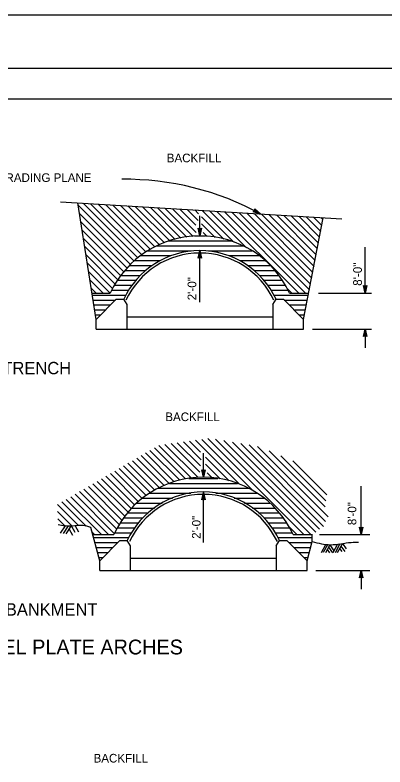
# Model space of a CAD drawing. Extents: x -894 to 866, y -472 to 714.
# Drawn here: x -532 to -233, y 104 to 714 of the extents above; entities that cross this region are included whole.
import ezdxf

# ---------------------------------------------------------------- set-up
doc = ezdxf.new("R2010")
doc.units = 0
for name, color, linetype in [('border_PLOTTING-ELEMENTS', 7, 'Continuous'), ('border_rw_22x34_Cut_Lines', 7, 'Continuous'), ('border_SHEET', 7, 'Continuous'), ('rd_EARTHWORK', 7, 'Continuous'), ('rd_EARTHWORK-anno', 7, 'Continuous'), ('rd_MISC', 7, 'Continuous')]:
    doc.layers.add(name, color=color, linetype=linetype)

msp = doc.modelspace()

# ---------------------------------------------------------------- linework, layer by layer
at = {"layer": 'border_PLOTTING-ELEMENTS'}
for points in [[(-894.04, -472.44), (865.96, -472.44), (865.96, 713.56), (-894.04, 713.56)], [(-864.04, 670.56), (835.96, 670.56), (835.96, -429.44), (-864.04, -429.44)]]:
    msp.add_lwpolyline(points, close=True, dxfattribs=at)
at = {"layer": 'border_rw_22x34_Cut_Lines'}
msp.add_lwpolyline([(-864.04, 670.56), (835.96, 670.56), (835.96, -429.44), (-864.04, -429.44)], close=True, dxfattribs=at)
at = {"layer": 'border_SHEET'}
msp.add_line((-814.04, 645.56), (810.96, 645.56), dxfattribs=at)
at = {"layer": 'rd_EARTHWORK'}
for p, q in [((-495.57, 562.14), (-267.62, 548.33)), ((-466.55, 466.87), (-481.51, 561.29)), ((-298.59, 466.84), (-282.58, 549.24)), ((-470.04, 488.23), (-455.25, 488.23)), ((-309.99, 488.23), (-294.26, 488.23)), ((-466.62, 466.92), (-450.36, 483.19)), ((-450.36, 483.19), (-444.36, 483.19)), ((-441.62, 478.92), (-444.36, 483.19)), ((-323.62, 478.92), (-320.88, 483.19)), ((-320.88, 483.19), (-314.88, 483.19)), ((-298.62, 466.92), (-314.88, 483.19)), ((-441.62, 458.92), (-441.62, 478.92)), ((-323.62, 478.92), (-323.62, 458.92)), ((-466.62, 458.92), (-466.62, 466.92)), ((-441.6, 468.92), (-323.61, 468.92)), ((-298.62, 458.92), (-298.62, 466.92)), ((-466.62, 458.92), (-298.62, 458.92)), ((-463.77, 271.31), (-470.99, 298.26)), ((-469.56, 292.61), (-452.39, 292.61)), ((-307.14, 292.61), (-291.47, 292.61)), ((-291.59, 286.9), (-291.59, 292.61)), ((-463.77, 271.31), (-447.5, 287.58)), ((-447.5, 287.58), (-441.5, 287.58)), ((-438.77, 283.31), (-441.5, 287.58)), ((-320.77, 283.31), (-318.03, 287.58)), ((-318.03, 287.58), (-312.03, 287.58)), ((-295.77, 271.31), (-312.03, 287.58)), ((-295.77, 271.31), (-291.59, 286.9)), ((-438.77, 263.31), (-438.77, 283.31)), ((-320.77, 283.31), (-320.77, 263.31)), ((-463.77, 263.31), (-463.77, 271.31)), ((-438.75, 273.31), (-320.77, 273.31)), ((-295.77, 263.31), (-295.77, 271.31)), ((-463.77, 263.31), (-295.77, 263.31))]:
    msp.add_line(p, q, dxfattribs=at)
for centre, radius in [((-382.62, 454.63), 80.02), ((-382.62, 454.63), 68.02), ((-382.62, 454.63), 66.02), ((-379.77, 259.02), 80.02), ((-379.77, 259.02), 68.02), ((-379.77, 259.02), 66.02)]:
    msp.add_arc(centre, radius, 24.82664, 155.17336, dxfattribs=at)
for points in [[(-470.97, 298.32), (-477.39, 299.84), (-486.08, 299.27), (-497.5, 300.26)], [(-291.6, 286.85), (-276.73, 284.26), (-259.95, 286.14), (-254.05, 286.33)]]:
    msp.add_spline(points, degree=3, dxfattribs=at)
at = {"layer": 'rd_EARTHWORK-anno'}
for p, q in [((-339.39, 554.04), (-338.06, 554.83)), ((-337.13, 554.33), (-338.32, 554.67)), ((-338.06, 554.83), (-338.13, 556.39)), ((-338.13, 556.39), (-338.13, 556.39)), ((-338.13, 556.39), (-333.48, 552.36)), ((-338.11, 555.97), (-334.7, 553.01)), ((-338.08, 555.15), (-337.13, 554.33)), ((-338.07, 555.54), (-335.91, 553.67)), ((-382.64, 534.69), (-382.64, 550.8)), ((-333.48, 552.36), (-339.39, 554.04)), ((-339.39, 554.04), (-339.39, 554.04)), ((-334.71, 553.02), (-339.02, 554.24)), ((-335.91, 553.67), (-338.7, 554.46)), ((-333.48, 552.36), (-333.48, 552.36)), ((-382.64, 534.69), (-383.97, 540.69)), ((-383.97, 540.69), (-383.97, 540.69)), ((-383.97, 540.69), (-382.64, 539.89)), ((-382.64, 536.08), (-383.61, 540.45)), ((-382.64, 537.45), (-383.26, 540.28)), ((-382.64, 538.83), (-382.9, 540.04)), ((-382.64, 539.89), (-381.3, 540.69)), ((-381.3, 540.69), (-382.64, 534.69)), ((-381.66, 540.47), (-382.64, 536.07)), ((-382.02, 540.24), (-382.64, 537.45)), ((-382.36, 540.06), (-382.64, 538.83)), ((-381.3, 540.69), (-381.3, 540.69)), ((-382.64, 534.69), (-382.64, 534.69)), ((-248.62, 488.23), (-248.62, 525.55)), ((-383.98, 516.6), (-382.64, 522.6)), ((-383.62, 516.82), (-382.64, 521.22)), ((-383.26, 517.05), (-382.64, 519.84)), ((-382.92, 517.23), (-382.64, 518.46)), ((-382.64, 480.89), (-382.64, 522.6)), ((-382.64, 522.6), (-382.64, 522.6)), ((-382.64, 522.6), (-381.31, 516.6)), ((-382.64, 521.21), (-381.67, 516.83)), ((-382.64, 519.84), (-382.02, 517.01)), ((-382.64, 518.46), (-382.37, 517.25)), ((-382.64, 517.4), (-383.98, 516.6)), ((-383.98, 516.6), (-383.98, 516.6)), ((-381.31, 516.6), (-382.64, 517.4)), ((-381.31, 516.6), (-381.31, 516.6)), ((-248.62, 488.23), (-249.95, 494.23)), ((-249.95, 494.23), (-249.95, 494.23)), ((-249.95, 494.23), (-248.62, 493.43)), ((-248.62, 489.62), (-249.59, 493.99)), ((-248.62, 490.99), (-249.25, 493.81)), ((-248.62, 493.43), (-247.28, 494.23)), ((-247.28, 494.23), (-248.62, 488.23)), ((-247.64, 494.01), (-248.62, 489.61)), ((-248, 493.78), (-248.62, 490.99)), ((-247.28, 494.23), (-247.28, 494.23)), ((-286.55, 488.23), (-243.62, 488.23)), ((-248.62, 492.37), (-248.89, 493.58)), ((-248.34, 493.6), (-248.62, 492.37)), ((-248.62, 488.23), (-248.62, 488.23)), ((-291.4, 458.92), (-243.62, 458.92)), ((-249.96, 452.92), (-248.62, 458.92)), ((-249.61, 453.14), (-248.62, 457.54)), ((-248.62, 458.92), (-248.62, 458.92)), ((-248.62, 458.92), (-247.29, 452.92)), ((-248.62, 458.92), (-248.62, 443.92)), ((-248.62, 457.53), (-247.65, 453.16)), ((-248.62, 453.72), (-249.96, 452.92)), ((-249.96, 452.92), (-249.96, 452.92)), ((-249.25, 453.37), (-248.62, 456.16)), ((-248.9, 453.55), (-248.62, 454.78)), ((-248.62, 456.16), (-248, 453.34)), ((-248.62, 454.78), (-248.36, 453.57)), ((-247.29, 452.92), (-248.62, 453.72)), ((-247.29, 452.92), (-247.29, 452.92)), ((-379.77, 339.03), (-379.77, 358.38)), ((-379.77, 339.03), (-381.1, 345.03)), ((-381.1, 345.03), (-381.1, 345.03)), ((-381.1, 345.03), (-379.77, 344.23)), ((-379.77, 340.42), (-380.74, 344.8)), ((-379.77, 341.79), (-380.39, 344.62)), ((-379.76, 343.18), (-380.03, 344.38)), ((-379.77, 344.23), (-378.43, 345.03)), ((-378.43, 345.03), (-379.77, 339.03)), ((-378.78, 344.82), (-379.77, 340.41)), ((-379.14, 344.58), (-379.77, 341.79)), ((-379.49, 344.41), (-379.76, 343.18)), ((-378.43, 345.03), (-378.43, 345.03)), ((-379.77, 339.03), (-379.77, 339.03)), ((-251.87, 292.61), (-251.87, 331.6)), ((-381.11, 320.7), (-379.77, 326.7)), ((-380.75, 320.91), (-379.77, 325.32)), ((-380.39, 321.15), (-379.77, 323.93)), ((-379.77, 286), (-379.77, 326.7)), ((-379.77, 326.7), (-379.77, 326.7)), ((-379.77, 326.7), (-378.44, 320.7)), ((-379.77, 323.93), (-379.14, 321.11)), ((-379.76, 325.31), (-378.8, 320.93)), ((-379.77, 321.5), (-381.11, 320.7)), ((-381.11, 320.7), (-381.11, 320.7)), ((-380.05, 321.32), (-379.77, 322.55)), ((-379.77, 322.55), (-379.5, 321.34)), ((-378.44, 320.7), (-379.77, 321.5)), ((-378.44, 320.7), (-378.44, 320.7)), ((-285.7, 292.61), (-245.02, 292.61)), ((-251.87, 292.61), (-253.2, 298.61)), ((-253.2, 298.61), (-253.2, 298.61)), ((-253.2, 298.61), (-251.87, 297.81)), ((-251.87, 294.01), (-252.84, 298.38)), ((-251.87, 295.38), (-252.49, 298.2)), ((-251.87, 296.76), (-252.13, 297.97)), ((-251.87, 297.81), (-250.53, 298.61)), ((-250.53, 298.61), (-251.87, 292.61)), ((-250.89, 298.4), (-251.87, 293.99)), ((-251.25, 298.16), (-251.87, 295.38)), ((-251.59, 297.99), (-251.87, 296.76)), ((-251.87, 292.61), (-251.87, 292.61)), ((-250.53, 298.61), (-250.53, 298.61)), ((-288.53, 263.31), (-245.02, 263.31)), ((-253.21, 257.31), (-251.87, 263.31)), ((-251.87, 263.31), (-251.87, 263.31)), ((-251.87, 263.31), (-250.54, 257.31)), ((-251.87, 263.31), (-251.87, 248.31)), ((-251.87, 258.11), (-253.21, 257.31)), ((-253.21, 257.31), (-253.21, 257.31)), ((-252.85, 257.53), (-251.87, 261.93)), ((-252.49, 257.76), (-251.87, 260.55)), ((-252.15, 257.94), (-251.87, 259.17)), ((-251.87, 261.92), (-250.9, 257.55)), ((-251.87, 260.55), (-251.25, 257.72)), ((-251.87, 259.17), (-251.61, 257.96)), ((-250.54, 257.31), (-251.87, 258.11)), ((-250.54, 257.31), (-250.54, 257.31))]:
    msp.add_line(p, q, dxfattribs=at)
msp.add_arc((-443.45, 351.22), 229.24, 61.33254, 90.60928, dxfattribs=at)
at = {"layer": 'rd_MISC'}
for p, q in [((-491.73, 299.69), (-495.79, 293.6)), ((-489.46, 299.48), (-493.51, 293.39)), ((-487.18, 299.27), (-491.24, 293.18)), ((-486.79, 299.26), (-483.98, 294.43)), ((-483.69, 299.47), (-480.88, 294.63)), ((-488.65, 296.78), (-485.84, 291.95)), ((-280.83, 284.22), (-284.34, 277.8)), ((-279.13, 284.28), (-282.64, 277.87)), ((-277.36, 284.22), (-280.91, 277.73)), ((-279.42, 280.5), (-277.51, 277.78)), ((-278.41, 282.35), (-275.19, 277.77)), ((-277.36, 284.22), (-273.99, 279.43)), ((-271.09, 284.74), (-274.88, 277.81)), ((-269.08, 285.02), (-273.05, 277.76)), ((-267.17, 285.25), (-271.3, 277.71)), ((-269.37, 281.13), (-267.64, 278.67)), ((-268.29, 283.14), (-265.16, 278.69)), ((-267.17, 285.25), (-264.04, 280.8))]:
    msp.add_line(p, q, dxfattribs=at)
for points in [[(-432.83, 516.67), (-477.18, 561.02)], [(-435.9, 514.09), (-481.21, 559.4)], [(-429.61, 519.12), (-471.16, 560.66)], [(-426.26, 521.42), (-465.13, 560.29)], [(-422.75, 523.57), (-459.11, 559.93)], [(-419.08, 525.56), (-453.09, 559.56)], [(-415.25, 527.38), (-447.07, 559.2)], [(-411.25, 529.04), (-441.05, 558.84)], [(-407.06, 530.51), (-435.03, 558.47)], [(-402.67, 531.77), (-429.01, 558.11)], [(-398.06, 532.82), (-422.98, 557.74)], [(-393.2, 533.62), (-416.96, 557.38)], [(-388.06, 534.13), (-410.94, 557.01)], [(-385.67, 537.4), (-404.88, 556.61)], [(-385.84, 543.22), (-398.9, 556.28)], [(-383.97, 547.01), (-392.88, 555.92)], [(-383.78, 552.48), (-386.85, 555.55)], [(-355.09, 529.44), (-380.83, 555.19)], [(-344.86, 524.88), (-374.81, 554.83)], [(-438.82, 511.35), (-480.16, 552.69)], [(-363.24, 531.94), (-381.37, 550.07)], [(-302.56, 488.23), (-368.79, 554.46)], [(-296.9, 488.23), (-362.77, 554.1)], [(-293.77, 490.76), (-356.75, 553.73)], [(-292.86, 495.51), (-350.73, 553.37)], [(-291.96, 500.25), (-344.7, 553)], [(-291.05, 505), (-338.68, 552.64)], [(-290.14, 509.75), (-332.66, 552.27)], [(-289.23, 514.5), (-326.64, 551.91)], [(-288.32, 519.25), (-320.62, 551.54)], [(-287.41, 523.99), (-314.6, 551.18)], [(-286.5, 528.74), (-308.58, 550.81)], [(-285.59, 533.49), (-302.55, 550.45)], [(-284.69, 538.24), (-296.53, 550.08)], [(-283.78, 542.98), (-290.51, 549.72)], [(-282.87, 547.73), (-284.49, 549.36)], [(-441.61, 508.48), (-479.1, 545.98)], [(-370.32, 533.37), (-381.28, 544.33)], [(-444.25, 505.47), (-478.05, 539.27)], [(-376.71, 534.09), (-379.97, 537.36)], [(-446.76, 502.32), (-477, 532.56)], [(-407.97, 530.56), (-357.26, 530.56)], [(-387.09, 534.56), (-378.06, 534.56)], [(-382.66, 534.39), (-382.72, 534.45)], [(-449.11, 499.01), (-475.94, 525.85)], [(-417.75, 526.56), (-347.49, 526.56)], [(-451.31, 495.56), (-474.89, 519.14)], [(-430.79, 518.56), (-406.57, 518.56)], [(-424.97, 522.56), (-389.67, 522.56)], [(-375.59, 522.56), (-340.28, 522.56)], [(-358.68, 518.56), (-334.45, 518.56)], [(-453.37, 491.96), (-473.84, 512.43)], [(-435.68, 514.56), (-415.26, 514.56)], [(-349.99, 514.56), (-329.57, 514.56)], [(-443.52, 506.56), (-426.81, 506.56)], [(-439.88, 510.56), (-421.66, 510.56)], [(-343.58, 510.56), (-325.37, 510.56)], [(-338.44, 506.56), (-321.72, 506.56)], [(-455.29, 488.23), (-472.78, 505.72)], [(-446.71, 502.56), (-431.08, 502.56)], [(-334.16, 502.56), (-318.52, 502.56)], [(-460.95, 488.23), (-471.73, 499.01)], [(-451.97, 494.56), (-437.79, 494.56)], [(-449.52, 498.56), (-434.69, 498.56)], [(-330.55, 498.56), (-315.73, 498.56)], [(-327.46, 494.56), (-313.27, 494.56)], [(-466.6, 488.23), (-470.68, 492.3)], [(-454.12, 490.56), (-440.44, 490.56)], [(-324.8, 490.56), (-311.12, 490.56)], [(-308.21, 488.23), (-311.79, 491.81)], [(-469.77, 486.56), (-442.71, 486.56)], [(-469.13, 482.56), (-450.99, 482.56)], [(-322.54, 486.56), (-294.6, 486.56)], [(-314.26, 482.56), (-295.42, 482.56)], [(-468.49, 478.56), (-454.99, 478.56)], [(-310.26, 478.56), (-296.24, 478.56)], [(-467.85, 474.56), (-458.99, 474.56)], [(-467.2, 470.56), (-462.99, 470.56)], [(-306.26, 474.56), (-297.06, 474.56)], [(-302.26, 470.56), (-297.88, 470.56)], [(-382.7, 342.95), (-405.95, 366.19)], [(-382.22, 348.13), (-400.98, 366.89)], [(-381.54, 353.1), (-396.02, 367.59)], [(-382.04, 359.26), (-391.06, 368.28)], [(-350.42, 333.29), (-386.1, 368.98)], [(-339.46, 327.99), (-381.14, 369.67)], [(-298.43, 292.61), (-376.18, 370.37)], [(-292.77, 292.61), (-369.96, 369.8)], [(-288.79, 294.3), (-363.13, 368.63)], [(-285.76, 296.92), (-356.3, 367.46)], [(-282.31, 299.13), (-349.47, 366.29)], [(-398.92, 336.54), (-423.07, 360.69)], [(-394.26, 337.54), (-419.5, 362.78)], [(-389.35, 338.29), (-415.87, 364.8)], [(-384.15, 338.74), (-410.91, 365.5)], [(-280.72, 303.19), (-342.64, 365.12)], [(-278.72, 306.85), (-335.81, 363.94)], [(-281.06, 314.85), (-326.61, 360.39)], [(-411.61, 332.26), (-433.78, 354.43)], [(-407.58, 333.88), (-430.21, 356.51)], [(-403.35, 335.32), (-426.64, 358.6)], [(-358.87, 336.09), (-377.95, 355.17)], [(-280.5, 319.95), (-316.92, 356.36)], [(-422.71, 326.39), (-444.48, 348.16)], [(-419.17, 328.51), (-440.91, 350.25)], [(-415.47, 330.47), (-437.34, 352.34)], [(-366.13, 337.7), (-377.99, 349.55)], [(-279.61, 324.71), (-307.22, 352.32)], [(-432.43, 319.14), (-455.19, 341.9)], [(-429.33, 321.7), (-451.62, 343.98)], [(-426.09, 324.12), (-448.05, 346.07)], [(-372.64, 338.54), (-376.7, 342.61)], [(-440.86, 310.59), (-465.89, 335.63)], [(-438.19, 313.58), (-462.32, 337.72)], [(-435.38, 316.43), (-458.75, 339.81)], [(-391.5, 338), (-368.05, 338)], [(-448, 300.76), (-476.6, 329.36)], [(-445.76, 304.19), (-473.03, 331.45)], [(-443.38, 307.47), (-469.46, 333.54)], [(-416.4, 330), (-343.13, 330)], [(-407.27, 334), (-352.27, 334)], [(-456.82, 292.61), (-487.3, 323.1)], [(-452, 293.45), (-483.73, 325.19)], [(-450.08, 297.19), (-480.16, 327.28)], [(-423.32, 326), (-389.86, 326)], [(-369.69, 326), (-336.21, 326)], [(-474.81, 299.29), (-494.44, 318.92)], [(-462.47, 292.61), (-490.87, 321.01)], [(-433.7, 318), (-413.2, 318)], [(-428.95, 322), (-404.78, 322)], [(-354.75, 322), (-330.59, 322)], [(-346.34, 318), (-325.83, 318)], [(-480.99, 299.82), (-498.01, 316.83)], [(-486.23, 299.4), (-497.91, 311.08)], [(-437.8, 314), (-419.48, 314)], [(-340.05, 314), (-321.74, 314)], [(-492.35, 299.87), (-497.69, 305.2)], [(-444.48, 306), (-428.77, 306)], [(-441.36, 310), (-424.55, 310)], [(-334.99, 310), (-318.18, 310)], [(-330.77, 306), (-315.06, 306)], [(-447.22, 302), (-432.35, 302)], [(-327.19, 302), (-312.31, 302)], [(-304.08, 292.61), (-310.5, 299.03)], [(-468.13, 292.61), (-470.04, 294.53)], [(-451.73, 294), (-438.05, 294)], [(-449.63, 298), (-435.41, 298)], [(-324.12, 298), (-309.91, 298)], [(-321.49, 294), (-307.8, 294)], [(-468.85, 290), (-440.3, 290)], [(-319.23, 290), (-291.53, 290)], [(-467.76, 286), (-449.08, 286)], [(-466.67, 282), (-453.08, 282)], [(-310.46, 286), (-291.83, 286)], [(-306.46, 282), (-292.9, 282)], [(-465.59, 278), (-457.08, 278)], [(-302.46, 278), (-293.98, 278)], [(-464.5, 274), (-461.08, 274)], [(-298.46, 274), (-295.05, 274)]]:
    msp.add_lwpolyline(points, dxfattribs=at)

# ---------------------------------------------------------------- texts
at = {"layer": 'rd_EARTHWORK-anno'}
for s, height, p in [('BACKFILL', 7, (-409.45, 594.22)), ('OG OR GRADING PLANE', 7, (-581.27, 578.29)), ('IN TRENCH', 10, (-559.77, 422.42)), ('BACKFILL', 7, (-410.64, 384.43)), ('IN EMBANKMENT', 10, (-577.04, 226.82)), ('STRUCTURAL STEEL PLATE ARCHES', 12, (-686.18, 195.34)), ('BACKFILL', 7, (-468.77, 107.72))]:
    msp.add_text(s, height=height, dxfattribs=at).set_placement(p)
for s, height, p in [('8\'-0"', 7.087, (-251.31, 494.08)), ('2\'-0"', 7.087, (-385.49, 482.31)), ('8\'-0"', 7, (-255.82, 300.13)), ('2\'-0"', 7, (-382.04, 289.04))]:
    msp.add_text(s, height=height, rotation=90, dxfattribs=at).set_placement(p)

doc.saveas('drawing.dxf')
